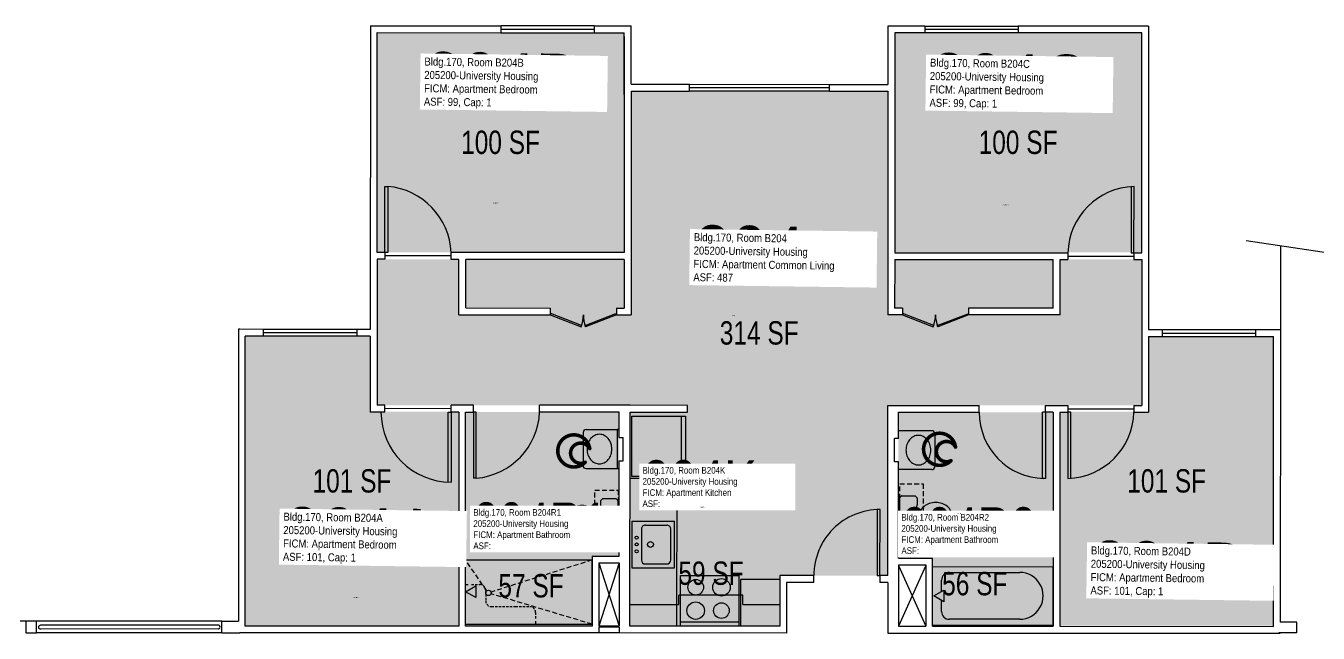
# Model space of a CAD drawing. Header units: inches. Extents: x -54 to 1704, y -57 to 645.
# Drawn here: x 605 to 1269, y 327 to 639 of the extents above; entities that cross this region are included whole.
import ezdxf
from ezdxf.enums import TextEntityAlignment as Align

# ---------------------------------------------------------------- set-up
doc = ezdxf.new("R2010")
doc.units = ezdxf.units.IN
doc.header["$LTSCALE"] = 10
doc.header["$MEASUREMENT"] = 0
doc.linetypes.add('DASHED2', pattern=[0.375, 0.25, -0.125])
doc.layers.get('0').update_dxf_attribs({"linetype": 'CONTINUOUS'})
for name, color, linetype in [('A-DOOR', 2, 'CONTINUOUS'), ('A-FLOR', 3, 'CONTINUOUS'), ('A-GLAZ', 1, 'CONTINUOUS'), ('A-IDEN-ICON', 4, 'CONTINUOUS'), ('A-IDEN-RNUM', 7, 'CONTINUOUS'), ('A-IDEN-SNUM', 4, 'CONTINUOUS'), ('A-IDEN-VNUM', 4, 'CONTINUOUS'), ('A-SITE', 3, 'CONTINUOUS'), ('A-WALL', 5, 'CONTINUOUS'), ('AREA-TEXT', 3, 'CONTINUOUS'), ('Rooms-Category-Color', 7, 'CONTINUOUS'), ('Rooms-College-Color', 7, 'CONTINUOUS'), ('Rooms-Department-Color', 7, 'CONTINUOUS'), ('Rooms-Division-Color', 7, 'CONTINUOUS'), ('Rooms-Information', 7, 'CONTINUOUS')]:
    doc.layers.add(name, color=color, linetype=linetype)
doc.styles.add('CP_AREA', font='arial.ttf', dxfattribs={"height": 15})
doc.styles.add('CP_ROOMSNUMBER', font='arial.ttf', dxfattribs={"height": 1})
doc.styles.add('CP_ROOMVNUMBER', font='arial.ttf', dxfattribs={"width": 0.85, "height": 0.075})

# ---------------------------------------------------------------- blocks, each defined once
blk = doc.blocks.new('CPBATH')
at = {"color": 0, "linetype": 'ByBlock', "const_width": 0.0127}
for points in [[(0.0571, 0.0168, 0.861492), (-0.0551, 0, 1)], [(-0.0551, 0, 0.726902), (0.0487, -0.0337, 1)], [(0.0571, 0.0168, 0.729002), (-0.0084, -0.0042, 1)], [(-0.0084, -0.0042, 0.609468), (0.0487, -0.0337, 1)]]:
    blk.add_lwpolyline(points, format="xyb", dxfattribs=at)
at = {"color": 0, "linetype": 'ByBlock', "const_width": 0.00637}
for points in [[(0.0544, 0.0152, 1), (0.0599, 0.0184, 1)], [(0.0459, -0.0353, 1), (0.0515, -0.0321, 1)]]:
    blk.add_lwpolyline(points, format="xyb", close=True, dxfattribs=at)

msp = doc.modelspace()

# ---------------------------------------------------------------- hatches: boundary and pattern name
at = {"layer": 'Rooms-Category-Color', "true_color": 0x728ef3}
for points in [[(912.21, 522.92), (785.21, 522.92), (785.21, 635.92), (912.21, 635.92)], [(1051.21, 635.92), (1051.21, 522.92), (1178.21, 522.92), (1178.21, 635.92)], [(1178.26, 519.23), (1178.26, 444.23), (1047.76, 444.23), (1047.76, 356.73), (992.26, 356.73), (992.26, 440.73), (944.75, 440.73), (944.75, 444.23), (785.26, 444.23), (785.26, 519.23), (827.26, 519.23), (827.26, 490.73), (874.26, 490.73), (874.26, 494.23), (830.76, 494.23), (830.76, 519.23), (912.26, 519.23), (912.26, 494.23), (908.26, 494.23), (908.26, 490.73), (915.76, 490.73), (915.76, 605.73), (1047.76, 605.73), (1047.76, 490.73), (1055.26, 490.73), (1055.26, 494.23), (1051.26, 494.23), (1051.26, 519.23), (1132.76, 519.23), (1132.76, 494.23), (1089.26, 494.23), (1089.26, 490.73), (1136.26, 490.73), (1136.26, 519.23)], [(827.21, 330.92), (717.46, 330.92), (717.46, 479.92), (781.71, 479.92), (781.71, 440.92), (827.21, 440.92)], [(1181.71, 479.92), (1181.71, 440.92), (1136.21, 440.92), (1136.21, 330.92), (1245.96, 330.92), (1245.96, 479.92)], [(830.76, 440.77), (909.76, 440.74), (909.74, 366.74), (895.74, 366.75), (895.62, 330.75), (830.76, 330.74), (830.76, 440.77)], [(915.26, 440.74), (992.26, 440.74), (992.26, 330.74), (915.26, 330.74)], [(1132.73, 440.68), (1053.23, 440.68), (1053.21, 365.42), (1070.83, 365.41), (1070.82, 330.69), (1132.73, 330.68)]]:
    msp.add_hatch(color=171, dxfattribs=at).paths.add_polyline_path(points)
at = {"layer": 'Rooms-College-Color', "true_color": 0xadadad}
for points in [[(912.21, 522.92), (785.21, 522.92), (785.21, 635.92), (912.21, 635.92)], [(1051.21, 635.92), (1051.21, 522.92), (1178.21, 522.92), (1178.21, 635.92)], [(1178.26, 519.23), (1178.26, 444.23), (1047.76, 444.23), (1047.76, 356.73), (992.26, 356.73), (992.26, 440.73), (944.75, 440.73), (944.75, 444.23), (785.26, 444.23), (785.26, 519.23), (827.26, 519.23), (827.26, 490.73), (874.26, 490.73), (874.26, 494.23), (830.76, 494.23), (830.76, 519.23), (912.26, 519.23), (912.26, 494.23), (908.26, 494.23), (908.26, 490.73), (915.76, 490.73), (915.76, 605.73), (1047.76, 605.73), (1047.76, 490.73), (1055.26, 490.73), (1055.26, 494.23), (1051.26, 494.23), (1051.26, 519.23), (1132.76, 519.23), (1132.76, 494.23), (1089.26, 494.23), (1089.26, 490.73), (1136.26, 490.73), (1136.26, 519.23)], [(827.21, 330.92), (717.46, 330.92), (717.46, 479.92), (781.71, 479.92), (781.71, 440.92), (827.21, 440.92)], [(1181.71, 479.92), (1181.71, 440.92), (1136.21, 440.92), (1136.21, 330.92), (1245.96, 330.92), (1245.96, 479.92)], [(830.76, 440.77), (909.76, 440.74), (909.74, 366.74), (895.74, 366.75), (895.62, 330.75), (830.76, 330.74), (830.76, 440.77)], [(915.26, 440.74), (992.26, 440.74), (992.26, 330.74), (915.26, 330.74)], [(1132.73, 440.68), (1053.23, 440.68), (1053.21, 365.42), (1070.83, 365.41), (1070.82, 330.69), (1132.73, 330.68)]]:
    msp.add_hatch(color=253, dxfattribs=at).paths.add_polyline_path(points)
at = {"layer": 'Rooms-Department-Color', "true_color": 0x604aed}
for points in [[(912.21, 522.92), (785.21, 522.92), (785.21, 635.92), (912.21, 635.92)], [(1051.21, 635.92), (1051.21, 522.92), (1178.21, 522.92), (1178.21, 635.92)], [(1178.26, 519.23), (1178.26, 444.23), (1047.76, 444.23), (1047.76, 356.73), (992.26, 356.73), (992.26, 440.73), (944.75, 440.73), (944.75, 444.23), (785.26, 444.23), (785.26, 519.23), (827.26, 519.23), (827.26, 490.73), (874.26, 490.73), (874.26, 494.23), (830.76, 494.23), (830.76, 519.23), (912.26, 519.23), (912.26, 494.23), (908.26, 494.23), (908.26, 490.73), (915.76, 490.73), (915.76, 605.73), (1047.76, 605.73), (1047.76, 490.73), (1055.26, 490.73), (1055.26, 494.23), (1051.26, 494.23), (1051.26, 519.23), (1132.76, 519.23), (1132.76, 494.23), (1089.26, 494.23), (1089.26, 490.73), (1136.26, 490.73), (1136.26, 519.23)], [(827.21, 330.92), (717.46, 330.92), (717.46, 479.92), (781.71, 479.92), (781.71, 440.92), (827.21, 440.92)], [(1181.71, 479.92), (1181.71, 440.92), (1136.21, 440.92), (1136.21, 330.92), (1245.96, 330.92), (1245.96, 479.92)], [(830.76, 440.77), (909.76, 440.74), (909.74, 366.74), (895.74, 366.75), (895.62, 330.75), (830.76, 330.74), (830.76, 440.77)], [(915.26, 440.74), (992.26, 440.74), (992.26, 330.74), (915.26, 330.74)], [(1132.73, 440.68), (1053.23, 440.68), (1053.21, 365.42), (1070.83, 365.41), (1070.82, 330.69), (1132.73, 330.68)]]:
    msp.add_hatch(color=173, dxfattribs=at).paths.add_polyline_path(points)
at = {"layer": 'Rooms-Division-Color', "true_color": 0x604aed}
for points in [[(912.21, 522.92), (785.21, 522.92), (785.21, 635.92), (912.21, 635.92)], [(1051.21, 635.92), (1051.21, 522.92), (1178.21, 522.92), (1178.21, 635.92)], [(1178.26, 519.23), (1178.26, 444.23), (1047.76, 444.23), (1047.76, 356.73), (992.26, 356.73), (992.26, 440.73), (944.75, 440.73), (944.75, 444.23), (785.26, 444.23), (785.26, 519.23), (827.26, 519.23), (827.26, 490.73), (874.26, 490.73), (874.26, 494.23), (830.76, 494.23), (830.76, 519.23), (912.26, 519.23), (912.26, 494.23), (908.26, 494.23), (908.26, 490.73), (915.76, 490.73), (915.76, 605.73), (1047.76, 605.73), (1047.76, 490.73), (1055.26, 490.73), (1055.26, 494.23), (1051.26, 494.23), (1051.26, 519.23), (1132.76, 519.23), (1132.76, 494.23), (1089.26, 494.23), (1089.26, 490.73), (1136.26, 490.73), (1136.26, 519.23)], [(827.21, 330.92), (717.46, 330.92), (717.46, 479.92), (781.71, 479.92), (781.71, 440.92), (827.21, 440.92)], [(1181.71, 479.92), (1181.71, 440.92), (1136.21, 440.92), (1136.21, 330.92), (1245.96, 330.92), (1245.96, 479.92)], [(830.76, 440.77), (909.76, 440.74), (909.74, 366.74), (895.74, 366.75), (895.62, 330.75), (830.76, 330.74), (830.76, 440.77)], [(915.26, 440.74), (992.26, 440.74), (992.26, 330.74), (915.26, 330.74)], [(1132.73, 440.68), (1053.23, 440.68), (1053.21, 365.42), (1070.83, 365.41), (1070.82, 330.69), (1132.73, 330.68)]]:
    msp.add_hatch(color=173, dxfattribs=at).paths.add_polyline_path(points)

# ---------------------------------------------------------------- linework, layer by layer
for p, q in [((916.25, 407.74), (916.26, 438.74)), ((916.26, 438.74), (943.76, 438.73)), ((941.51, 438.73), (941.5, 407.73)), ((943.76, 438.73), (943.75, 407.73)), ((891.15, 430.25), (891.14, 413.25)), ((892.65, 431.75), (909.77, 431.74)), ((1070.39, 431.2), (1053.26, 431.2)), ((1071.88, 429.7), (1071.88, 412.7)), ((892.64, 411.75), (909.77, 411.74)), ((915.25, 406.74), (939.25, 406.73)), ((943.75, 407.73), (916.25, 407.74)), ((939.25, 406.73), (939.23, 330.73)), ((1070.38, 411.2), (1053.25, 411.2)), ((900.13, 395.07), (900.12, 391.75)), ((901.13, 396.25), (900.25, 395.37)), ((908.13, 396.24), (901.13, 396.25)), ((909, 395.37), (908.13, 396.24)), ((909.12, 376.24), (909.13, 395.07)), ((1053.87, 377.79), (1053.88, 396.62)), ((1054, 396.91), (1054.75, 397.67)), ((1055.05, 397.79), (1061.88, 397.79)), ((1061.88, 397.79), (1062.75, 396.91)), ((1062.86, 393.23), (1061.89, 389.84)), ((1062.88, 396.61), (1062.87, 393.35)), ((900.12, 391.75), (901.11, 388.3)), ((901.12, 388.19), (901.12, 383.3)), ((1061.87, 389.73), (1061.87, 384.85)), ((901.11, 383.19), (900.12, 379.75)), ((900.12, 379.75), (900.12, 376.25)), ((916.15, 384.7), (916.14, 360.7)), ((916.15, 384.7), (938.15, 384.69)), ((921.15, 380.7), (921.15, 364.7)), ((923.15, 382.69), (934.15, 382.69)), ((936.15, 364.69), (936.15, 380.69)), ((938.14, 360.69), (938.15, 384.69)), ((1061.89, 384.73), (1062.86, 381.34)), ((1062.87, 381.23), (1062.87, 377.79)), ((900.12, 376.25), (901, 375.37)), ((901.29, 375.25), (907.95, 375.24)), ((908.24, 375.37), (909.12, 376.24)), ((1054.75, 376.91), (1053.87, 377.79)), ((1061.7, 376.79), (1055.04, 376.79)), ((1062.87, 377.79), (1061.99, 376.91)), ((830.73, 331.77), (830.74, 364.77)), ((830.74, 364.77), (895.74, 364.75)), ((895.73, 331.75), (895.74, 364.75)), ((916.14, 360.7), (938.14, 360.69)), ((923.15, 362.69), (934.15, 362.69)), ((1070.73, 331.32), (1070.74, 361.32)), ((1070.74, 361.32), (1132.74, 361.31)), ((1132.73, 331.31), (1132.74, 361.31)), ((941.23, 330.73), (941.24, 356.73)), ((941.24, 356.73), (971.24, 356.73)), ((971.24, 356.73), (971.23, 330.73)), ((992.24, 354.72), (972.24, 354.73)), ((1075.38, 348.64), (1075.38, 354.35)), ((1079.4, 358.37), (1115.55, 358.36)), ((830.74, 348.4), (835.93, 351.39)), ((835.93, 345.39), (830.74, 348.4)), ((835.93, 351.39), (835.93, 345.39)), ((973.24, 346.73), (940.3, 346.73)), ((940.3, 341.81), (940.3, 346.73)), ((973.23, 341.8), (973.24, 346.73)), ((1071.36, 346.32), (1076.56, 349.32)), ((1076.56, 343.32), (1071.36, 346.32)), ((1076.56, 349.32), (1076.56, 343.32)), ((915.23, 341.81), (940.3, 341.81)), ((973.23, 341.8), (992.23, 341.79)), ((1075.38, 338.29), (1075.38, 344)), ((971.23, 332.8), (941.23, 332.81)), ((1115.54, 334.26), (1079.39, 334.27)), ((830.73, 331.77), (895.73, 331.75)), ((1070.73, 331.32), (1132.73, 331.31))]:
    msp.add_line(p, q)
at = {"linetype": 'DASHED2'}
for p, q in [((897.12, 370.66), (897.13, 400.66)), ((897.13, 400.66), (909.13, 400.66)), ((909.13, 400.66), (909.12, 370.66)), ((1053.87, 373.83), (1053.88, 403.83)), ((1053.88, 403.83), (1065.88, 403.82)), ((1065.88, 403.82), (1065.87, 373.82)), ((1065.87, 373.82), (1053.87, 373.83)), ((909.12, 370.66), (897.12, 370.66)), ((841.64, 348.96), (830.74, 364.77)), ((895.74, 364.75), (843.82, 348.27)), ((895.73, 331.75), (843.82, 347.38))]:
    msp.add_line(p, q, dxfattribs=at)
at = {"linetype": 'DASHED2', "ltscale": 0.5}
for p, q in [((830.74, 352.14), (832.24, 352.14)), ((833.74, 352.14), (838.07, 352.13)), ((841.07, 349.13), (841.07, 343.76)), ((844.07, 340.76), (856.4, 340.76)), ((856.4, 340.76), (863.73, 340.76)), ((866.73, 337.76), (866.73, 334.76)), ((866.73, 333.26), (866.73, 331.76))]:
    msp.add_line(p, q, dxfattribs=at)
at = {"linetype": 'Continuous'}
msp.add_line((972.23, 330.73), (972.24, 354.73), dxfattribs=at)
for centre, radius in [((918.65, 376.24), 0.791), ((918.65, 372.74), 0.791), ((925.77, 372.74), 1.5), ((918.65, 369.24), 0.791), ((949.02, 350.73), 4), ((962.24, 350.73), 4.5), ((842.49, 347.83), 1.41), ((949.01, 338.74), 4.5), ((962.23, 338.73), 4)]:
    msp.add_circle(centre, radius)
for centre, radius, start, end in [((892.65, 430.25), 1.5, 89.9838, 179.9838), ((900.87, 422.19), 7.65, 139.88289, 160.75444), ((900.06, 422.87), 6.59, 116.17538, 139.88289), ((899.55, 423.93), 5.42, 89.9838, 116.17538), ((899.55, 423.93), 5.42, 63.79221, 89.9838), ((899.03, 422.87), 6.59, 40.0847, 63.79221), ((898.22, 422.19), 7.65, 19.21315, 40.0847), ((1064.81, 421.64), 7.65, 139.88289, 160.75444), ((1064, 422.33), 6.59, 116.17538, 139.88289), ((1063.48, 423.38), 5.42, 89.9838, 116.17538), ((1063.48, 423.38), 5.42, 63.79221, 89.9838), ((1062.96, 422.33), 6.59, 40.0847, 63.79221), ((1062.15, 421.64), 7.65, 19.21315, 40.0847), ((1070.38, 429.7), 1.5, 359.9838, 89.9838), ((902.15, 421.75), 9, 160.75444, 179.9838), ((902.15, 421.75), 9, 179.9838, 199.21315), ((900.87, 421.3), 7.65, 199.21315, 220.0847), ((898.22, 421.3), 7.65, 319.88289, 340.75444), ((896.94, 421.75), 9, 359.9838, 19.21315), ((896.94, 421.75), 9, 340.75444, 359.9838), ((1066.08, 421.2), 9, 160.75444, 179.9838), ((1066.08, 421.2), 9, 179.9838, 199.21315), ((1060.88, 421.2), 9, 359.9838, 19.21315), ((1060.88, 421.2), 9, 340.75444, 359.9838), ((892.64, 413.25), 1.5, 179.9838, 269.9838), ((900.06, 420.62), 6.59, 220.0847, 243.79221), ((899.54, 419.57), 5.42, 243.79221, 269.9838), ((899.54, 419.57), 5.42, 269.9838, 296.17538), ((899.03, 420.62), 6.59, 296.17538, 319.88289), ((1064.81, 420.76), 7.65, 199.21315, 220.0847), ((1064, 420.07), 6.59, 220.0847, 243.79221), ((1063.48, 419.02), 5.42, 243.79221, 269.9838), ((1063.48, 419.02), 5.42, 269.9838, 296.17538), ((1062.96, 420.07), 6.59, 296.17538, 319.88289), ((1062.15, 420.76), 7.65, 319.88289, 340.75444), ((1070.38, 412.7), 1.5, 269.9838, 359.9838), ((890.07, 384.07), 8.59, 108.81918, 129.45626), ((890.62, 382.46), 10.29, 89.9838, 108.81918), ((890.62, 382.46), 10.29, 71.14841, 89.9838), ((891.17, 384.07), 8.59, 50.51134, 71.14841), ((900.54, 395.07), 0.418, 134.9838, 179.9838), ((908.71, 395.07), 0.418, 359.9838, 44.9838), ((1054.29, 396.62), 0.418, 134.9838, 179.9838), ((1055.05, 397.37), 0.418, 89.9838, 134.9838), ((1062.46, 396.61), 0.418, 359.9838, 44.9838), ((1070.98, 386.63), 7.26, 129.45626, 153.28261), ((1071.82, 385.6), 8.59, 108.81918, 129.45626), ((1072.37, 383.99), 10.29, 89.9838, 108.81918), ((1072.37, 383.99), 10.29, 71.14841, 89.9838), ((1072.92, 385.6), 8.59, 50.51134, 71.14841), ((1073.77, 386.63), 7.26, 26.68499, 50.51134), ((887.93, 385.75), 5.8, 153.28261, 179.9838), ((887.93, 385.75), 5.8, 179.9838, 206.68499), ((889.23, 385.09), 7.26, 129.45626, 153.28261), ((892.02, 385.09), 7.26, 26.68499, 50.51134), ((893.32, 385.75), 5.8, 359.9838, 26.68499), ((893.32, 385.75), 5.8, 333.28261, 359.9838), ((900.7, 388.19), 0.418, 359.9838, 15.92919), ((1062.29, 389.73), 0.418, 164.0384, 179.9838), ((1069.68, 387.28), 5.8, 153.28261, 179.9838), ((1069.68, 387.28), 5.8, 179.9838, 206.68499), ((1075.07, 387.28), 5.8, 359.9838, 26.68499), ((1075.07, 387.28), 5.8, 333.28261, 359.9838), ((889.23, 386.4), 7.26, 206.68499, 230.51134), ((890.61, 388.08), 9.43, 230.51134, 251.14841), ((890.1, 386.6), 7.87, 251.14841, 273.75923), ((890.62, 389.04), 10.29, 269.9838, 288.81918), ((891.17, 387.43), 8.59, 288.81918, 309.45626), ((892.02, 386.4), 7.26, 309.45626, 333.28261), ((900.7, 383.3), 0.418, 344.0384, 359.9838), ((923.15, 380.69), 2, 89.9838, 179.9838), ((934.15, 380.69), 2, 359.9838, 89.9838), ((1062.29, 384.85), 0.418, 179.9838, 195.92919), ((1062.45, 381.23), 0.418, 359.9838, 15.92919), ((1070.98, 387.94), 7.26, 206.68499, 230.51134), ((1071.82, 388.96), 8.59, 230.51134, 251.14841), ((1072.37, 390.58), 10.29, 251.14841, 269.9838), ((1072.89, 388.14), 7.87, 266.20836, 288.81918), ((1072.39, 389.61), 9.43, 288.81918, 309.45626), ((1073.77, 387.94), 7.26, 309.45626, 333.28261), ((901.29, 375.66), 0.418, 224.9838, 269.9838), ((907.95, 375.66), 0.418, 269.9838, 314.9838), ((1055.04, 377.21), 0.418, 224.9838, 269.9838), ((1061.7, 377.21), 0.418, 269.9838, 314.9838), ((923.15, 364.69), 2, 179.9838, 269.9838), ((934.15, 364.69), 2, 269.9838, 359.9838), ((1079.4, 354.35), 4.02, 89.9838, 179.9838), ((1115.54, 346.31), 12.05, 269.9838, 89.9838), ((1079.39, 338.29), 4.02, 179.9838, 269.9838)]:
    msp.add_arc(centre, radius, start, end)
at = {"linetype": 'DASHED2', "ltscale": 0.5}
for centre, start, end in [((838.07, 349.13), 359.9838, 89.9838), ((844.07, 343.76), 179.9838, 269.9838), ((863.73, 337.76), 359.9838, 89.9838)]:
    msp.add_arc(centre, 3, start, end, dxfattribs=at)
at = {"layer": 'A-DOOR'}
for p, q in [((789.29, 522.78), (789.3, 556.78)), ((789.3, 556.78), (790.8, 556.78)), ((790.8, 556.78), (790.79, 522.78)), ((1172.8, 556.67), (1172.79, 522.67)), ((1174.29, 522.67), (1174.3, 556.67)), ((790.79, 522.78), (789.29, 522.78)), ((823.29, 521.02), (789.29, 521.03)), ((1140.29, 520.93), (1174.29, 520.92)), ((1172.79, 522.67), (1174.29, 522.67)), ((874.53, 491.41), (874.28, 490.75)), ((874.28, 490.75), (890.15, 484.66)), ((890.4, 485.32), (874.53, 491.41)), ((890.15, 484.66), (890.4, 485.32)), ((892.15, 485.32), (908.02, 491.41)), ((892.4, 484.66), (892.15, 485.32)), ((908.28, 490.74), (892.4, 484.66)), ((908.02, 491.41), (908.28, 490.74)), ((1055.53, 491.36), (1055.28, 490.7)), ((1055.28, 490.7), (1071.15, 484.61)), ((1071.4, 485.27), (1055.53, 491.36)), ((1071.15, 484.61), (1071.4, 485.27)), ((1073.15, 485.27), (1089.02, 491.35)), ((1073.4, 484.61), (1073.15, 485.27)), ((1089.28, 490.69), (1073.4, 484.61)), ((1089.02, 491.35), (1089.28, 490.69)), ((823.26, 442.52), (789.26, 442.53)), ((821.75, 404.77), (821.76, 440.77)), ((821.76, 440.77), (823.26, 440.77)), ((823.26, 440.77), (823.25, 404.77)), ((834.76, 440.76), (834.75, 406.76)), ((836.26, 440.76), (834.76, 440.76)), ((836.25, 406.76), (836.26, 440.76)), ((1127.25, 406.68), (1127.26, 440.68)), ((1128.76, 440.68), (1127.26, 440.68)), ((1128.76, 440.68), (1128.75, 406.68)), ((1140.26, 440.68), (1140.25, 406.68)), ((1140.26, 442.43), (1174.26, 442.42)), ((1141.76, 440.68), (1140.26, 440.68)), ((1141.75, 406.68), (1141.76, 440.68)), ((836.25, 406.76), (834.75, 406.76)), ((1128.75, 406.68), (1127.25, 406.68)), ((1042.25, 390.71), (1042.24, 356.71)), ((1043.75, 390.71), (1042.25, 390.71)), ((1043.74, 356.71), (1043.75, 390.71)), ((1042.24, 356.71), (1043.74, 356.71))]:
    msp.add_line(p, q, dxfattribs=at)
for centre, radius, start, end in [((787.65, 521.24), 35.67, 2.4483, 84.93496), ((1175.25, 521.71), 34.97, 91.55956, 178.40803), ((874.28, 490.75), 17, 339.00634, 359.9838), ((908.28, 490.74), 17, 179.9838, 200.96126), ((1055.28, 490.7), 17, 339.00634, 359.9838), ((1089.28, 490.69), 17, 179.9838, 200.96126), ((823.26, 440.77), 36, 179.9838, 269.9838), ((833.16, 442.27), 35.64, 274.98206, 357.56986), ((1128.5, 440.41), 33.73, 179.46718, 269.16468), ((1139.3, 441.64), 34.97, 271.55956, 358.40803), ((1043.74, 356.71), 34, 89.9838, 179.9838)]:
    msp.add_arc(centre, radius, start, end, dxfattribs=at)
at = {"layer": 'A-FLOR'}
for p, q in [((909.74, 363.24), (899.23, 330.75)), ((899.24, 363.25), (909.73, 330.74)), ((1067.24, 361.95), (1053.23, 330.7)), ((1053.24, 361.95), (1067.23, 330.7)), ((703.53, 329.3), (612.1, 329.25)), ((703.63, 331.29), (612.21, 331.24))]:
    msp.add_line(p, q, dxfattribs=at)
at = {"layer": 'A-FLOR', "extrusion": (0.000186924, 3.10929e-14, 1)}
msp.add_arc((612.21, 330.24, 0.11), 1, 90, 270, dxfattribs=at)
at = {"layer": 'A-FLOR', "extrusion": (-0.000186924, -1.88394e-07, 1)}
msp.add_arc((703.53, 330.3, -0.13), 1, 270.05775, 90.05775, dxfattribs=at)
at = {"layer": 'A-GLAZ'}
for p, q in [((896.82, 639.25), (848.82, 639.26)), ((1066.82, 639.2), (1114.82, 639.19)), ((848.82, 637.51), (896.82, 637.5)), ((848.82, 635.76), (896.82, 635.75)), ((1114.82, 637.44), (1066.82, 637.45)), ((1114.82, 635.69), (1066.82, 635.7)), ((945.81, 609.23), (1017.81, 609.21)), ((1017.81, 607.46), (945.81, 607.48)), ((1017.81, 605.71), (945.81, 605.73)), ((774.77, 483.28), (726.77, 483.29)), ((774.77, 481.53), (726.77, 481.54)), ((774.77, 479.78), (726.77, 479.79)), ((1188.77, 483.16), (1236.77, 483.15)), ((1188.77, 481.41), (1236.77, 481.4)), ((1188.77, 479.66), (1236.77, 479.65))]:
    msp.add_line(p, q, dxfattribs=at)
at = {"layer": 'A-SITE'}
msp.add_line((1232.01, 528.97), (1302.22, 518.39), dxfattribs=at)
at = {"layer": 'A-SITE', "extrusion": (0.000486528, 0.002907, 0.999996)}
msp.add_line((1249.52, 526.44), (1249.52, 483.15), dxfattribs=at)
at = {"layer": 'A-WALL'}
for p, q in [((781.82, 639.28), (781.77, 483.28)), ((781.82, 639.28), (848.82, 639.26)), ((848.82, 639.26), (848.82, 635.76)), ((896.82, 639.25), (915.82, 639.24)), ((896.82, 639.25), (896.82, 635.75)), ((1047.82, 639.2), (1047.81, 609.2)), ((1066.82, 639.2), (1047.82, 639.2)), ((1066.82, 639.2), (1066.82, 635.7)), ((1114.82, 639.19), (1114.82, 635.69)), ((1181.82, 639.17), (1114.82, 639.19)), ((1181.82, 639.17), (1181.77, 483.17)), ((785.29, 522.78), (785.32, 635.78)), ((785.32, 635.78), (848.82, 635.76)), ((896.82, 635.75), (912.32, 635.74)), ((912.31, 603.99), (912.32, 635.74)), ((912.32, 633.74), (912.31, 603.99)), ((1051.32, 635.7), (1051.31, 603.95)), ((1066.82, 635.7), (1051.32, 635.7)), ((1178.32, 635.67), (1114.82, 635.69)), ((1178.29, 522.67), (1178.32, 635.67)), ((915.81, 605.74), (915.78, 490.74)), ((915.81, 609.24), (945.81, 609.23)), ((915.81, 605.74), (945.81, 605.73)), ((945.81, 605.73), (945.81, 609.23)), ((1017.81, 605.71), (1017.81, 609.21)), ((1017.81, 609.21), (1047.81, 609.2)), ((1017.81, 605.71), (1047.81, 605.7)), ((1047.81, 605.7), (1047.78, 490.7)), ((912.31, 603.99), (912.29, 522.74)), ((1051.31, 603.95), (1051.29, 522.7)), ((789.29, 522.78), (785.29, 522.78)), ((789.29, 519.28), (785.29, 519.28)), ((789.29, 522.78), (789.29, 519.28)), ((912.29, 522.74), (823.29, 522.77)), ((823.29, 519.27), (823.29, 522.77)), ((827.29, 519.27), (823.29, 519.27)), ((827.28, 490.77), (827.29, 519.27)), ((830.78, 494.27), (830.79, 519.27)), ((912.29, 519.24), (830.79, 519.27)), ((912.29, 519.24), (912.28, 494.24)), ((1051.29, 519.2), (1051.28, 494.2)), ((1051.29, 522.7), (1140.29, 522.68)), ((1051.29, 519.2), (1132.79, 519.18)), ((1132.78, 494.18), (1132.79, 519.18)), ((1136.28, 490.68), (1136.29, 519.18)), ((1136.29, 519.18), (1140.29, 519.18)), ((1140.29, 522.68), (1140.29, 519.18)), ((1174.29, 522.67), (1174.29, 519.17)), ((1174.29, 522.67), (1178.29, 522.67)), ((1174.29, 519.17), (1178.29, 519.17)), ((830.78, 494.27), (874.28, 494.25)), ((874.28, 494.25), (874.28, 490.75)), ((908.28, 494.24), (908.28, 490.74)), ((908.28, 494.24), (912.28, 494.24)), ((1055.28, 494.2), (1051.28, 494.2)), ((1055.28, 494.2), (1055.28, 490.7)), ((1132.78, 494.18), (1089.28, 494.19)), ((1089.28, 494.19), (1089.28, 490.69)), ((827.28, 490.77), (874.28, 490.75)), ((908.28, 490.74), (915.78, 490.74)), ((1055.28, 490.7), (1047.78, 490.7)), ((1136.28, 490.68), (1089.28, 490.69)), ((714.02, 483.3), (713.98, 333.24)), ((714.77, 483.3), (714.02, 483.3)), ((726.77, 483.29), (714.77, 483.3)), ((717.48, 330.8), (717.52, 479.8)), ((726.77, 479.79), (717.52, 479.8)), ((726.77, 483.29), (726.77, 479.79)), ((781.77, 483.28), (774.77, 483.28)), ((774.77, 483.28), (774.77, 479.78)), ((781.77, 479.78), (774.77, 479.78)), ((781.77, 479.78), (781.76, 440.78)), ((785.28, 483.78), (785.26, 444.28)), ((1178.28, 483.67), (1178.26, 444.17)), ((1181.77, 479.67), (1181.76, 440.67)), ((1181.77, 483.17), (1188.77, 483.16)), ((1181.77, 479.67), (1188.77, 479.66)), ((1188.77, 483.16), (1188.77, 479.66)), ((1236.77, 483.15), (1248.77, 483.15)), ((1236.77, 483.15), (1236.77, 479.65)), ((1236.77, 479.65), (1246.02, 479.65)), ((1245.98, 330.65), (1246.02, 479.65)), ((1248.77, 483.15), (1249.52, 483.15)), ((1249.52, 483.15), (1249.48, 332.74)), ((789.26, 440.78), (781.76, 440.78)), ((789.26, 444.28), (785.26, 444.28)), ((789.26, 440.78), (789.26, 444.28)), ((834.76, 444.26), (823.26, 444.27)), ((823.26, 440.77), (823.26, 444.27)), ((823.26, 440.77), (823.26, 444.27)), ((827.26, 440.77), (823.26, 440.77)), ((827.26, 440.77), (827.23, 330.77)), ((830.73, 330.77), (830.76, 440.77)), ((830.76, 440.77), (834.76, 440.76)), ((834.76, 440.76), (834.76, 444.26)), ((915.26, 444.24), (868.76, 444.25)), ((868.76, 440.75), (868.76, 444.25)), ((909.76, 440.74), (868.76, 440.75)), ((892.14, 440.75), (872.76, 440.75)), ((909.76, 427.74), (909.76, 440.74)), ((915.23, 330.74), (915.26, 440.74)), ((944.75, 444.23), (915.26, 444.24)), ((915.26, 440.74), (944.75, 440.73)), ((944.75, 440.73), (944.75, 444.23)), ((1047.74, 356.7), (1047.76, 444.2)), ((1047.76, 444.2), (1094.76, 444.19)), ((1053.26, 440.7), (1094.76, 440.69)), ((1053.26, 427.2), (1053.26, 440.7)), ((1094.76, 440.69), (1094.76, 444.19)), ((1128.76, 440.68), (1128.76, 444.18)), ((1128.76, 440.68), (1128.76, 444.18)), ((1128.76, 444.18), (1140.26, 444.18)), ((1132.76, 440.68), (1128.76, 440.68)), ((1132.76, 440.68), (1132.73, 330.68)), ((1136.26, 440.68), (1136.23, 330.68)), ((1136.26, 440.68), (1140.26, 440.68)), ((1140.26, 444.18), (1140.26, 440.68)), ((1174.26, 444.17), (1178.26, 444.17)), ((1174.26, 444.17), (1174.26, 440.67)), ((1174.26, 440.67), (1181.76, 440.67)), ((909.76, 427.74), (911.77, 427.74)), ((911.77, 415.74), (911.77, 427.74)), ((1051.26, 415.2), (1051.26, 427.2)), ((1053.26, 427.2), (1051.26, 427.2)), ((909.74, 366.74), (909.76, 415.74)), ((909.76, 415.74), (911.77, 415.74)), ((1053.26, 415.2), (1051.26, 415.2)), ((1053.24, 365.7), (1053.26, 415.2)), ((895.74, 366.75), (895.73, 330.75)), ((895.74, 366.75), (909.74, 366.74)), ((1053.24, 365.7), (1070.74, 365.7)), ((1070.73, 330.7), (1070.74, 365.7)), ((899.24, 363.25), (899.23, 330.75)), ((899.24, 363.25), (909.74, 363.24)), ((909.74, 363.24), (909.73, 330.74)), ((1053.24, 362.2), (1053.23, 330.7)), ((1053.24, 362.2), (1067.24, 362.2)), ((1067.24, 362.2), (1067.23, 330.7)), ((992.24, 356.72), (992.23, 330.72)), ((1009.74, 356.71), (992.24, 356.72)), ((995.74, 353.22), (995.73, 327.22)), ((1009.74, 353.21), (995.74, 353.22)), ((1009.74, 353.21), (1009.74, 356.71)), ((1047.74, 356.7), (1043.74, 356.71)), ((1043.74, 356.71), (1043.74, 353.21)), ((1047.74, 353.2), (1043.74, 353.21)), ((1047.74, 353.2), (1047.73, 327.2)), ((604.71, 333.24), (601.71, 333.24)), ((610.21, 333.24), (604.71, 333.24)), ((604.71, 333.24), (604.72, 327.24)), ((705.52, 333.24), (610.21, 333.24)), ((610.21, 327.25), (610.21, 333.24)), ((705.52, 327.29), (705.52, 333.24)), ((705.52, 333.24), (713.98, 333.24)), ((1257.96, 332.74), (1249.46, 332.74)), ((1257.96, 327.24), (1257.96, 332.74)), ((604.72, 327.24), (610.21, 327.25)), ((705.52, 327.29), (610.21, 327.25)), ((705.52, 327.29), (714.73, 327.3)), ((899.23, 327.25), (714.73, 327.3)), ((827.23, 330.77), (717.48, 330.8)), ((895.73, 330.75), (830.73, 330.77)), ((909.73, 330.74), (899.23, 330.75)), ((909.73, 330.24), (899.23, 330.25)), ((899.23, 330.25), (899.23, 327.25)), ((909.73, 327.24), (899.23, 327.25)), ((909.73, 330.24), (909.73, 327.24)), ((995.73, 327.22), (909.73, 327.24)), ((992.23, 330.72), (915.23, 330.74)), ((1047.73, 327.2), (1248.73, 327.15)), ((1053.23, 330.7), (1067.23, 330.7)), ((1070.73, 330.7), (1132.73, 330.68)), ((1136.23, 330.68), (1245.98, 330.65)), ((1257.96, 327.24), (1248.71, 327.24)), ((1248.73, 327.15), (1249.48, 327.15))]:
    msp.add_line(p, q, dxfattribs=at)
at = {"layer": 'A-WALL', "linetype": 'Continuous'}
for p, q in [((915.81, 609.24), (915.82, 639.24)), ((785.29, 519.28), (785.27, 483.28)), ((1178.29, 519.17), (1178.28, 483.67)), ((908.65, 431.74), (908.64, 411.74)), ((909.76, 431.74), (908.65, 431.74)), ((908.64, 411.74), (909.75, 411.74))]:
    msp.add_line(p, q, dxfattribs=at)

# ---------------------------------------------------------------- block references
at = {"layer": 'A-IDEN-ICON', "xscale": 144.0000000012248, "yscale": 144.0000000012248, "zscale": 144.0000000012248, "rotation": 350.9568004087424}
for p in [(1074.07, 421.69), (886.06, 420.86)]:
    msp.add_blockref('CPBATH', p, dxfattribs=at)

# ---------------------------------------------------------------- texts
at = {"layer": 'A-IDEN-RNUM', "style": 'CP_ROOMSNUMBER'}
for s, p in [('0204-B0', (844.92, 548.13)), ('0204-C0', (1106.85, 546.98)), ('0204-00', (967.58, 490.39)), ('0204-D0', (1187.34, 354.6)), ('0204-A0', (773.05, 345.32))]:
    msp.add_text(s, height=0.36, rotation=359.24, dxfattribs=at).set_placement(p)
for s, p in [('0204-K0', (951.38, 391.72)), ('0204-R2', (1083.15, 388.55)), ('0204-R1', (859.27, 384.54))]:
    msp.add_text(s, height=0.36, dxfattribs=at).set_placement(p)
at = {"layer": 'A-IDEN-SNUM', "style": 'CP_ROOMSNUMBER'}
for s, p in [('1700B204B0', (844.92, 548.13)), ('1700B204C0', (1106.85, 546.98)), ('1700B20400', (967.58, 490.39)), ('1700B204D0', (1187.34, 354.6)), ('1700B204A0', (773.05, 345.32))]:
    msp.add_text(s, height=0.36, rotation=359.24, dxfattribs=at).set_placement(p)
for s, p in [('1700B204K0', (951.38, 391.72)), ('1700B204R2', (1083.15, 388.55)), ('1700B204R1', (859.27, 384.54))]:
    msp.add_text(s, height=0.36, dxfattribs=at).set_placement(p)
at = {"layer": 'A-IDEN-VNUM', "style": 'CP_ROOMVNUMBER', "width": 0.85}
for s, rotation, p in [('204B', 359.24, (809.28, 597.08)), ('204C', 359.24, (1069.15, 596.5)), ('204', 359.24, (947.77, 508)), ('204A', 359.24404, (736.82, 363.15)), ('204D', 359.24, (1151.87, 345.83))]:
    msp.add_text(s, height=28.8, rotation=rotation, dxfattribs=at).set_placement(p)
at = {"layer": 'A-IDEN-VNUM', "style": 'CP_ROOMVNUMBER'}
for s, width, p in [('204K', 0.75, (921.68, 391.93)), ('204R1', 0.7, (834.73, 370.27)), ('204R2', 0.7, (1054.76, 367.78))]:
    msp.add_text(s, height=24, dxfattribs=dict(at, width=width)).set_placement(p)
at = {"layer": 'AREA-TEXT', "style": 'CP_AREA', "width": 0.75}
for s, p in [('100 SF', (848.71, 579.42)), ('100 SF', (1114.71, 579.42)), ('314 SF', (981.65, 481.47)), ('101 SF', (772.34, 405.42)), ('101 SF', (1191.09, 405.42)), ('59 SF', (956.9, 357.97)), ('56 SF', (1092.47, 352.59)), ('57 SF', (864.37, 351.51))]:
    msp.add_text(s, height=12, dxfattribs=at).set_placement(p, align=Align.MIDDLE_CENTER)

# ---------------------------------------------------------------- next in the draw order: texts
at = {"layer": 'Rooms-Information', "char_height": 4.1143, "width": 92.16, "attachment_point": 7, "style": 'CP_ROOMVNUMBER', "bg_fill": 3, "box_fill_scale": 1.5, "bg_fill_color": 256, "bg_fill_true_color": 13158600, "bg_fill_transparency": 0}
for s, insert, rotation in [('Bldg.170, Room B204B^M^J205200-University Housing^M^JFICM: Apartment Bedroom^M^JASF: 99, Cap: 1', (809.28, 597.08), 359.24), ('Bldg.170, Room B204C^M^J205200-University Housing^M^JFICM: Apartment Bedroom^M^JASF: 99, Cap: 1', (1069.15, 596.5), 359.24), ('Bldg.170, Room B204^M^J205200-University Housing^M^JFICM: Apartment Common Living^M^JASF: 487', (947.77, 508), 359.24), ('Bldg.170, Room B204A^M^J205200-University Housing^M^JFICM: Apartment Bedroom^M^JASF: 101, Cap: 1', (736.82, 363.15), 359.24404), ('Bldg.170, Room B204D^M^J205200-University Housing^M^JFICM: Apartment Bedroom^M^JASF: 101, Cap: 1', (1151.87, 345.83), 359.24)]:
    msp.add_mtext(s, dxfattribs=dict(at, insert=insert, rotation=rotation))
at = {"layer": 'Rooms-Information', "char_height": 3.4286, "width": 76.8, "attachment_point": 7, "style": 'CP_ROOMVNUMBER', "bg_fill": 3, "box_fill_scale": 1.5, "bg_fill_color": 256, "bg_fill_true_color": 13158600, "bg_fill_transparency": 0}
for s, insert in [('Bldg.170, Room B204K^M^J205200-University Housing^M^JFICM: Apartment Kitchen^M^JASF: ', (921.68, 391.93)), ('Bldg.170, Room B204R2^M^J205200-University Housing^M^JFICM: Apartment Bathroom^M^JASF: ', (1054.76, 367.78))]:
    msp.add_mtext(s, dxfattribs=dict(at, insert=insert))

# ---------------------------------------------------------------- next in the draw order: texts
at = {"layer": 'Rooms-Information', "insert": (834.73, 370.27), "char_height": 3.4286, "width": 76.8, "attachment_point": 7, "style": 'CP_ROOMVNUMBER', "bg_fill": 3, "box_fill_scale": 1.5, "bg_fill_color": 256, "bg_fill_true_color": 13158600, "bg_fill_transparency": 0}
msp.add_mtext('Bldg.170, Room B204R1^M^J205200-University Housing^M^JFICM: Apartment Bathroom^M^JASF: ', dxfattribs=at)

doc.saveas('drawing.dxf')
